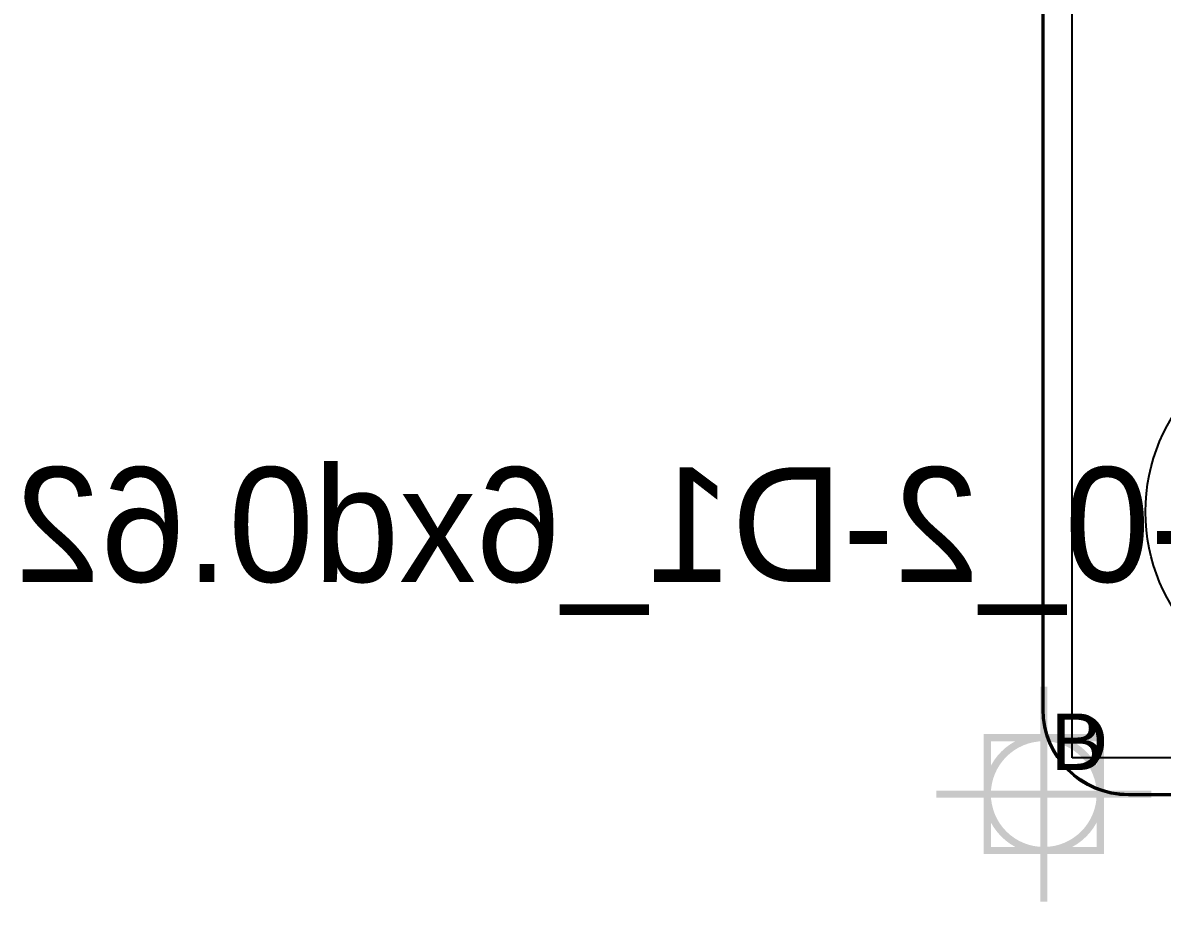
# Model space of a CAD drawing. Extents: x -18 to 179, y -60 to 172.
# Drawn here: x -18.08 to 2.1, y -1.97 to 13.66 of the extents above; entities that cross this region are included whole.
import ezdxf
from ezdxf.enums import TextEntityAlignment as Align

# ---------------------------------------------------------------- set-up
doc = ezdxf.new("R2010")
doc.units = 0
doc.header["$MEASUREMENT"] = 0
for name, color, linetype in [('ASSEMBLY_PART_NUMBERS_BTM', 191, 'CONTINUOUS'), ('BOARD_ORIGIN', 255, 'CONTINUOUS'), ('BOARD_OUTLINE', 10, 'CONTINUOUS'), ('MANUFACTURING_OUTLINES', 10, 'CONTINUOUS'), ('MOUNTING_HOLE_PADS_LAYER14', 150, 'CONTINUOUS'), ('MOUNTING_HOLE_PADS_LAYER15', 230, 'CONTINUOUS'), ('NC_DRILL_ORIGIN', 255, 'CONTINUOUS'), ('ROUTE_BORDER', 151, 'CONTINUOUS')]:
    doc.layers.add(name, color=color, linetype=linetype)
doc.styles.add('ARIAL', font='ARIAL.TTF')
doc.styles.add('VERIBEST_GERBER_0', font='txt')

msp = doc.modelspace()

# ---------------------------------------------------------------- linework, layer by layer
at = {"layer": 'BOARD_ORIGIN', "const_width": 0.127}
for points in [[(0, -1.905), (0, 1.905)], [(-1.905, 0), (1.905, 0)]]:
    msp.add_lwpolyline(points, dxfattribs=at)
msp.add_lwpolyline([(-1, 0, -1), (1, 0, -1)], format="xyb", close=True, dxfattribs=at)
at = {"layer": 'BOARD_OUTLINE'}
msp.add_lwpolyline([(0, 1.5), (0, 168.5, -0.414213562), (1.5, 170), (153.5, 170, -0.414213562), (155, 168.5), (155, 1.5, -0.414213562), (153.5, 0), (1.5, 0, -0.414213562)], format="xyb", close=True, dxfattribs=at)
at = {"layer": 'MANUFACTURING_OUTLINES'}
msp.add_lwpolyline([(155.0254, 1.5, -0.414213562), (153.5, -0.0254), (1.5, -0.0254, -0.414213562), (-0.0254, 1.5), (-0.0254, 168.5, -0.414213562), (1.5, 170.0254), (153.5, 170.0254, -0.414213562), (155.0254, 168.5)], format="xyb", close=True, dxfattribs=at)
at = {"layer": 'MOUNTING_HOLE_PADS_LAYER14'}
msp.add_circle((5, 5), 3.2, dxfattribs=at)
at = {"layer": 'MOUNTING_HOLE_PADS_LAYER15'}
msp.add_circle((5, 5), 3.2, dxfattribs=at)
at = {"layer": 'NC_DRILL_ORIGIN', "const_width": 0.127}
for points in [[(0, -1.905), (0, 1.905)], [(-1.905, 0), (1.905, 0)]]:
    msp.add_lwpolyline(points, dxfattribs=at)
msp.add_lwpolyline([(-1, -1), (-1, 1), (1, 1), (1, -1)], close=True, dxfattribs=at)
at = {"layer": 'ROUTE_BORDER'}
msp.add_lwpolyline([(0.5, 0.64), (0.5, 169.51), (154.5, 169.51), (154.5, 0.64)], close=True, dxfattribs=at)

# ---------------------------------------------------------------- texts
at = {"layer": 'ASSEMBLY_PART_NUMBERS_BTM', "style": 'VERIBEST_GERBER_0', "text_generation_flag": 2}
msp.add_text('MGSHV-0_2-D1_6xd0.62', height=2.032, dxfattribs=at).set_placement((12.75, 5.79), align=Align.TOP_LEFT)
at = {"layer": 'BOARD_ORIGIN', "style": 'ARIAL'}
msp.add_text('B', height=1, dxfattribs=at).set_placement((0.127, 0.127), align=Align.BOTTOM_LEFT)
at = {"layer": 'NC_DRILL_ORIGIN', "style": 'ARIAL'}
msp.add_text('D', height=1, dxfattribs=at).set_placement((0.127, 0.127), align=Align.BOTTOM_LEFT)

doc.saveas('drawing.dxf')
